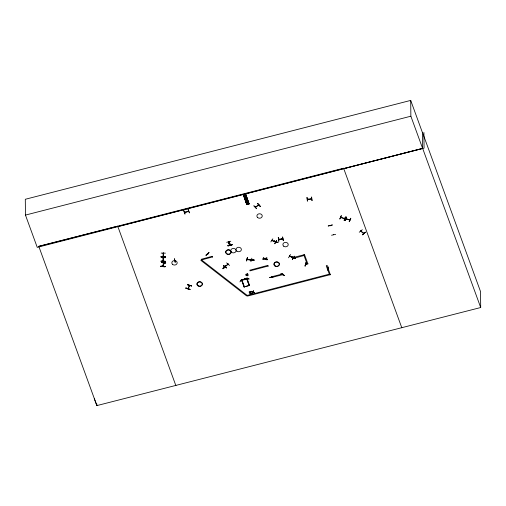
<?xml version="1.0" encoding="UTF-8"?>
<svg xmlns="http://www.w3.org/2000/svg" width="506" height="506" viewBox="0 0 506 506"><rect width="100%" height="100%" fill="white"/><g stroke="black" fill="none" stroke-linecap="round" stroke-linejoin="round"><path stroke-width="0.76" d="M160.965 261.166C174.14 261.684 152.142 261.007 165.253 261.222M161.047 256.763L165.335 256.839M161.047 256.599L161.041 256.934L165.335 256.972M163.615 263.019L163.482 262.633L162.862 266.32M162.907 266.074L163.128 265.808L162.894 266.169M161.066 257.624L165.361 257.712M163.128 256.175L163.122 256.77L163.084 256.213M163.368 252.962L163.362 253.588L163.223 253.19M163.103 256.719L163.204 253.234M163.318 256.219L163.286 256.719L163.299 256.219M163.406 253.512L163.267 256.77L163.274 256.181M165.335 257.004L165.335 256.675M161.155 253.089L165.443 253.158M252.165 260.223L252.209 259.667M275.991 241.653L275.896 242.292L275.991 241.881M282.999 274.107L282.943 274.739L282.582 273.771L282.759 274.669L271.874 277.446L271.633 276.776L282.588 273.967M160.807 266.352C164.614 265.65 168.397 267.522 160.807 266.352L165.057 266.833M160.838 266.169L165.089 266.561M165.089 266.535L160.838 266.15M207.409 253.829L207.814 254.176M224.158 266.845L224.259 266.7M241.21 280.628L240.951 280.172M241.337 280.533L241.046 280.28L241.368 280.33M255.378 207.118L258.718 204.81M258.908 204.898L258.623 205.347L258.465 205.012M244.796 278.319C247.877 278.711 252.918 279.622 244.79 278.351M363.706 233.323C362.751 232.962 360.55 231.166 360.955 230.774M363.865 233.462L360.86 230.983M163.508 261.944L163.704 262.184M229.091 243.481L229.452 243.348M229.591 243.639L229.205 243.747M249.566 285.359L246.985 278.445L241.678 279.9M247.187 279.008L247.111 278.034M333.701 234.676L333.441 234.582M185.993 288.034C198.586 292.664 176.992 285.295 189.99 289.324M161.458 262.614L165.74 262.918L161.49 262.418M163.065 266.371L163.647 262.677L163.64 263.196M163.286 257.497L163.204 261.26M187.916 288.477L188.245 288.546L188.023 288.243M189.333 285.745L189.491 285.454M267.098 259.711L263.341 257.877L267.105 259.603M280.95 273.74C282.399 275.22 288.781 277.016 280.938 273.759M161.458 262.563L165.715 263.044M184.469 212.261L188.624 211.325M184.924 211.913L184.899 212.318L184.924 211.976M247.048 278.547L246.795 278.857M247.447 257.459L246.46 260.963L247.428 257.472M247.649 257.383L246.681 260.875M251.343 260.122L250.97 259.907M251.849 258.186L250.894 261.678M163.109 257.845L162.995 261.229M163.305 258.104L163.305 257.573M250.053 259.477L254.284 260.103L250.109 259.281M252.114 260.248L252.146 259.989M246.96 277.977L246.833 278.243M306.25 262.462L305.251 265.947M306.162 264.088L306.238 264.202M328.704 266.864L327.667 270.229M187.941 288.755L189.453 285.492M250.325 292.607L249.224 291.981L250.325 292.607L250.913 291.545L250.571 292.753L251.59 293.48L250.571 292.62L250.913 291.545M250.211 293.834L249.882 293.916L250.476 292.841L251.59 293.347M252.987 291.791L253.576 290.861L252.987 291.924L251.887 291.298L252.987 291.924M252.88 293.151L252.545 293.233L253.139 292.158L254.259 292.797L253.139 292.158M254.259 292.797L253.234 292.07L253.576 290.861M249.882 293.916L250.223 292.696L249.224 291.981M252.545 293.233L252.892 292.013L251.887 291.298M224.493 267.655L224.797 267.623M162.9 265.846L162.888 266.352M163.83 264.018L163.103 260.394M275.947 241.919L275.915 242.26L276.118 241.71M293.575 257.548L293.505 258.155L293.518 257.794M185.987 288.053L189.984 289.451M223.5 265.492L226.536 267.914M228.136 264.258L225.018 266.396M225.404 266.561L225.037 266.643M228.029 264.17L227.694 264.455L227.934 263.968M341.208 215.682L339.792 219.085L341.379 215.727M341.101 217.624L341.152 217.276L341.145 217.637M345.478 216.91L344.099 220.18M345.699 216.96L344.137 220.3M346.37 217.106L344.953 220.508L346.54 217.15M345.143 220.54L346.566 217.049M346.351 218.782L346.249 219.085L346.281 218.655M349.463 219.965L349.463 219.8M349.235 221.596L350.645 218.206L349.26 221.603M349.241 221.723L350.86 218.402M252.02 259.901L251.956 260.261M187.562 284.827L191.647 285.934L187.65 284.644M189.617 285.529L188.137 288.781M278.559 239.3L282.759 239.047L282.822 238.649M278.989 239.028L278.97 239.42L278.939 238.996M311.228 198.58C312.493 199.396 305.618 199.143 307.831 199.187M311.633 198.953L311.62 198.58M263.234 258.168L267.004 259.875L267.117 259.572M184.918 212.286L184.513 212.014M228.478 241.874L229.762 245.309L228.484 241.773M258.433 205.24L258.477 204.962M272.835 238.832L270.836 241.906M271.899 240.394L272.165 240.445M275.277 241.71L275.694 242.058M275.251 242.02L275.372 241.647M274.714 243.702L276.674 240.401L274.866 243.778M274.17 241.065L278.06 242.583L274.284 240.888M263.228 258.18L267.117 259.704M265.498 258.338L265.296 258.882L265.169 258.509M288.496 257.788L290.539 254.499M289.653 256.156L293.252 257.959L293.265 257.554M293.006 257.434L293.088 258.522L304.043 255.517M294.321 256.2L292.266 259.483L294.34 256.219M291.791 256.789L295.567 258.484M191.572 286.067L187.574 284.77M307.585 201.04L307.117 197.384M278.774 241.122L278.294 237.466M189.611 285.302L189.459 285.865L189.491 285.22M225.126 266.77L228.13 264.031M311.582 198.947L307.42 199.351L307.401 198.997M265.119 259.034L264.98 258.477M244.164 286.858L241.539 279.831L244.101 286.978L249.483 285.289M223.519 265.365L226.555 268.016M274.189 241.014L277.958 242.614M291.798 256.877L295.567 258.572M251.292 259.717C251.931 261.172 245.536 259.066 247.579 259.002L247.624 259.407L247.175 259.35M247.194 259.198L251.368 259.768M305.833 264.277L306.231 264.347L305.871 264.258M253.936 205.866L256.624 208.529M256.46 208.738L253.949 205.834M329.349 274.157L247.206 295.428L246.637 295.94L200.876 260.375L201.439 259.667M208.915 252.665L205.986 255.315L208.94 252.576M222.798 268.363L225.727 265.625L222.937 268.477M225.853 266.118L223.032 268.819M224.481 267.377L224.778 267.857L224.898 267.478M242.817 279.287L239.863 281.893M229.597 265.479L226.612 262.899M362.309 229.705L359.247 232.241M365.364 232.153L362.321 234.816L365.376 232.165M362.347 234.822L365.402 232.298M243.512 195.19L245.865 194.608L249.116 203.912L246.738 204.481L243.481 195.19L246.789 204.475M246.903 204.392L243.645 195.057L246.922 204.392L247.466 204.31L244.202 195.012L243.62 195.107M244.196 195.019L247.168 204.386M248.965 203.855L248.402 204.082L245.138 194.785L245.865 194.608M245.815 194.627L249.091 203.924M344.75 218.516L340.759 217.378L341.145 217.491M344.352 218.421L344.795 218.529M345.902 218.82L349.962 219.743M246.947 278.464L241.539 279.85M246.985 278.717L247.004 278.351M247.232 258.977L247.238 259.376M327.793 268.212L328.071 268.692L328.084 268.269M257.63 203.501L260.318 206.41L257.794 203.52M255.391 206.834L255.429 207.239L258.87 205.151L258.819 204.797M255.486 207.226L255.631 206.688M225.132 266.801L225.227 266.226M163.691 262.329L163.672 262.171M330.19 225.6L330.38 225.36M163.59 263L163.501 262.627L163.438 263.246M345.851 218.706L349.893 220.104L349.893 219.68M183.842 210.483L185.095 213.905M184.892 214.07L183.659 210.641M228.288 241.931L229.553 245.347M245.283 194.709L248.693 204.026L245.302 194.652M245.17 194.791L248.452 204.076M245.568 194.69L248.851 203.975M188.207 211.432C189.408 210.762 184.526 213.456 184.545 211.97M271.874 240.54L275.568 242.178L275.637 241.76M306.889 197.523L307.395 201.078M289.59 256.175L293.284 257.813M189.491 285.827L189.326 285.517M282.753 239.028L278.673 239.452L278.642 239.041L278.635 239.433M422.472 132.686L410.701 100.409L25.3 199.282L25.464 215.082L37.242 247.352L422.637 148.479L422.466 132.389L480.536 291.57L480.7 307.528L96.88 405.591L94.293 398.684M25.464 215.082L410.866 116.203L410.701 100.409M117.847 226.543L422.637 148.347L480.7 307.528M188.2 209.484L189.453 212.918L187.973 209.421M226.675 242.304L230.787 241.248M227.94 245.669C240.635 242.526 219.427 248.155 232.045 244.6M227.947 245.783L232.058 244.752M228.004 245.948L232.109 244.891M212.45 256.947L201.502 259.957L201.255 259.287L212.21 256.283M292.835 257.605L304.599 254.644M268.11 266.036L250.04 270.868L249.8 270.204L267.87 265.372M247.605 273.727C241.957 274.701 250.306 277.832 247.693 273.79M241.59 279.919L247.023 278.8L247.105 278.003M247.175 278.97L241.71 280.394M303.796 254.853L307.129 264.17L307.926 263.771M244.082 286.902L249.464 285.498M329.589 274.821L326.269 265.897L327.066 265.492M250.913 291.677L250.578 291.633M250.476 292.841L251.59 293.48M247.206 295.232L247.447 296.092L330.393 274.619M38.766 246.277L117.715 226.169L175.911 385.724M343.738 168.587L424.072 148.125L423.908 132.458M332.309 224.93L328.173 226.011L332.309 225.018M331.55 235.246L335.687 234.316M265.036 258.73L264.967 259.085L264.84 258.509M271.678 276.712L271.52 277.06L271.539 276.447M273.67 276.554L269.534 277.554L273.721 276.7M243.974 196.005L246.036 195.499M244.196 196.638L246.258 196.132M244.524 197.58L246.586 197.074M244.822 198.415L246.884 197.909M245.151 199.364L247.213 198.852M246.567 203.406L248.629 202.9M363.555 233.228L363.89 233.272M174.621 260.451L174.734 260.255M175.165 262.336L174.431 258.68L175.165 262.209M163.849 264.037L163.115 260.381L163.849 263.904M312.107 200.61L311.62 197.068M281.02 238.889L282.348 238.756M278.819 241.141L278.313 237.453L278.812 241.008M282.588 237.029L283.316 240.692L282.607 237.029M330.329 225.568L330.329 225.334M229.18 241.697L230.426 245.119M230.224 245.056L228.971 241.64L230.255 245.157M241.944 280.039L244.392 286.769M161.047 256.725L165.342 256.808M307.408 199.377L307.439 198.953M327.793 268.439L328.16 268.553M330.228 225.771L330.184 225.372L330.222 225.765M333.505 234.74L333.467 234.36M344.731 218.257L344.656 218.674L344.757 218.307M344.656 218.674L340.747 217.542M271.595 276.472L271.475 276.991M305.744 264.398L306.162 264.48M250.053 259.344L254.233 260.154M272.165 240.673L272.266 240.28M247.611 259.281L247.529 259.18M264.999 258.743L265.106 259.053L265.049 258.534M327.717 268.604L327.736 268.237M305.757 264.429L305.871 264.031M291.779 256.795L295.662 258.446M345.857 218.94L346.003 218.579M344.377 218.579L344.39 218.2M363.738 233.57L363.858 233.196M224.772 267.876L224.683 267.307M275.631 242.007L272 240.167M271.842 240.54L271.899 240.167M292.879 257.807L292.942 257.446M254.252 292.664L253.234 292.07M251.887 291.424L252.892 292.013M249.224 292.114L250.223 292.696M201.445 259.863L247.206 295.428M207.726 254.309L207.517 253.74M282.399 239.072L282.43 238.649M240.957 280.457L241.115 280.077M224.898 267.712L224.582 267.288M174.602 260.666L174.589 260.274M266.953 258.142L262.842 259.186M401.663 327.401L401.802 327.774L343.599 168.213L38.81 246.409L96.88 405.591L96.861 404.028M410.866 116.203L422.637 148.479M327.066 265.688L330.393 274.815M304.599 254.847L307.926 263.968M267.87 265.568L268.11 266.232M212.21 256.479L212.45 257.143M245.701 194.557L248.984 203.893M244.044 194.955L247.32 204.297M289.483 256.264L289.552 255.928M163.191 253.512L163.217 252.956M311.936 200.623L311.386 197.093M228.105 264.284L228.029 263.942M360.86 230.749L360.803 231.134M344.447 218.175L344.301 218.371M340.74 217.163L340.69 217.283M311.19 198.618L311.165 198.978M307.787 198.959L307.768 199.351L307.737 198.928M305.776 264.05L305.782 264.41M293.391 257.794L293.284 257.605M289.913 256.042L289.9 256.453M275.909 241.704L275.896 242.292M260.147 206.391L257.605 203.633M255.777 206.796L255.694 206.701M251.001 259.66L250.951 260.084M244.094 286.636L244.101 286.978M241.33 280.248L241.185 280.381M224.044 266.535L224.101 267.079M223.949 266.51L223.88 266.624M208.921 252.57L205.986 255.188M207.827 253.93L207.757 254.335M188.574 210.977L188.548 211.381M188.194 211.034L188.169 211.438M188.08 288.224L188.061 288.603M163.236 260.754L163.217 261.286L163.191 260.716M163.134 257.497L163.128 258.123M246.738 278.787L249.237 285.662L246.751 278.8M306.048 262.538L305.029 266.036L306.048 262.538M246.371 274.397L246.599 275.277L247.649 275.087L247.428 274.208L246.371 274.397M265.378 258.838L265.308 258.294L265.378 258.838M266.909 258.016L262.785 259.047L266.902 258.016M283.727 246.22A2.675 2.233 -0.6 0 0 288.161 245.081A2.675 2.233 -0.6 0 0 284.777 242.45A2.675 2.233 -0.6 0 0 283.727 246.22M172.685 264.455A2.669 2.226 -0.6 0 0 177.119 263.316A2.669 2.226 -0.6 0 0 173.735 260.691A2.669 2.226 -0.6 0 0 172.685 264.455M197.827 285.732A2.675 2.233 -0.6 0 0 202.267 284.593A2.675 2.233 -0.6 0 0 198.877 281.956A2.675 2.233 -0.6 0 0 197.827 285.732M197.84 285.624A2.663 2.22 -0.6 0 0 202.248 284.492A2.663 2.22 -0.6 0 0 198.883 281.88A2.663 2.22 -0.6 0 0 197.84 285.624M274.84 265.859A2.675 2.233 -0.6 0 0 279.28 264.72A2.675 2.233 -0.6 0 0 275.896 262.089A2.675 2.233 -0.6 0 0 274.84 265.859M274.853 265.751A2.663 2.22 -0.6 0 0 279.261 264.619A2.663 2.22 -0.6 0 0 275.896 262A2.663 2.22 -0.6 0 0 274.853 265.751M257.737 217.631A2.675 2.233 -0.6 0 0 262.178 216.492A2.675 2.233 -0.6 0 0 258.787 213.861A2.675 2.233 -0.6 0 0 257.737 217.631M226.593 253.765A2.675 2.233 -0.6 0 0 231.033 252.627A2.675 2.233 -0.6 0 0 227.643 249.996A2.675 2.233 -0.6 0 0 226.593 253.765M226.606 253.664A2.663 2.22 -0.6 0 0 231.014 252.532A2.663 2.22 -0.6 0 0 227.649 249.913A2.663 2.22 -0.6 0 0 226.606 253.664M236.859 251.14A2.675 2.233 -0.6 0 0 241.299 250.002A2.675 2.233 -0.6 0 0 237.915 247.371A2.675 2.233 -0.6 0 0 236.859 251.14M231.571 252.279A2.675 2.233 -0.6 0 0 236.005 251.14A2.675 2.233 -0.6 0 0 232.621 248.509A2.675 2.233 -0.6 0 0 231.571 252.279"/></g></svg>
